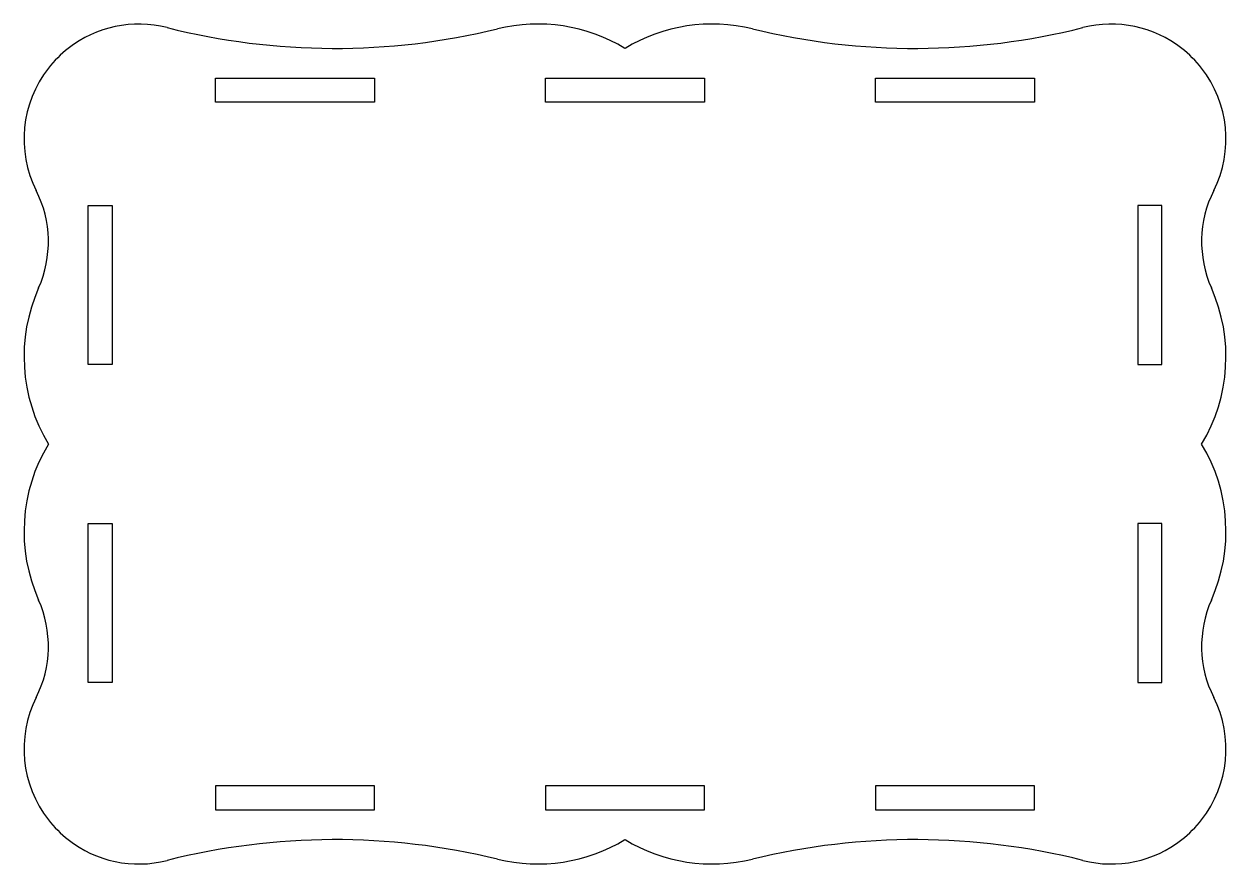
# Model space of a CAD drawing. Header units: millimetres. Extents: x -155 to 473, y -331 to 153.
# Drawn here: x 170.7 to 472.9, y -330.8 to -119.6 of the extents above; entities that cross this region are included whole.
import ezdxf

# ---------------------------------------------------------------- set-up
doc = ezdxf.new("R2010")
doc.units = ezdxf.units.MM
doc.header["$MEASUREMENT"] = 0
doc.layers.add('Layer 03', color=5, linetype='Continuous')

msp = doc.modelspace()

# ---------------------------------------------------------------- linework, layer by layer
at = {"layer": 'Layer 03'}
for p, q in [((218.8, -133.19), (258.8, -133.19)), ((218.8, -139.19), (218.8, -133.19)), ((258.8, -133.19), (258.8, -139.19)), ((301.8, -133.19), (341.8, -133.19)), ((301.8, -139.19), (301.8, -133.19)), ((341.8, -133.19), (341.8, -139.19)), ((384.8, -133.19), (424.8, -133.19)), ((384.8, -139.19), (384.8, -133.19)), ((424.8, -133.19), (424.8, -139.19)), ((258.8, -139.19), (218.8, -139.19)), ((341.8, -139.19), (301.8, -139.19)), ((424.8, -139.19), (384.8, -139.19)), ((186.8, -165.19), (192.8, -165.19)), ((186.8, -205.19), (186.8, -165.19)), ((192.8, -165.19), (192.8, -205.19)), ((456.8, -165.19), (450.8, -165.19)), ((450.8, -165.19), (450.8, -205.19)), ((456.8, -205.19), (456.8, -165.19)), ((192.8, -205.19), (186.8, -205.19)), ((450.8, -205.19), (456.8, -205.19)), ((186.8, -285.19), (186.8, -245.19)), ((186.8, -245.19), (192.8, -245.19)), ((192.8, -245.19), (192.8, -285.19)), ((456.8, -245.19), (450.8, -245.19)), ((450.8, -245.19), (450.8, -285.19)), ((456.8, -285.19), (456.8, -245.19)), ((192.8, -285.19), (186.8, -285.19)), ((450.8, -285.19), (456.8, -285.19)), ((258.8, -311.19), (218.8, -311.19)), ((218.8, -311.19), (218.8, -317.19)), ((258.8, -317.19), (258.8, -311.19)), ((341.8, -311.19), (301.8, -311.19)), ((301.8, -311.19), (301.8, -317.19)), ((341.8, -317.19), (341.8, -311.19)), ((424.8, -311.19), (384.8, -311.19)), ((384.8, -311.19), (384.8, -317.19)), ((424.8, -317.19), (424.8, -311.19)), ((218.8, -317.19), (258.8, -317.19)), ((301.8, -317.19), (341.8, -317.19)), ((384.8, -317.19), (424.8, -317.19))]:
    msp.add_line(p, q, dxfattribs=at)
for centre, radius, start, end in [((199.58, -148.48), 28.91, 75.8305, 127.9923), ((248.86, 46.72), 172.42, 255.8305, 283.7108), ((299.81, -162.1), 42.53, 58.8681, 103.7108), ((343.79, -162.1), 42.53, 76.2892, 121.1319), ((394.74, 46.72), 172.42, 256.2892, 284.1695), ((444.02, -148.48), 28.91, 52.0077, 104.1695), ((199.58, -148.48), 28.91, 127.9923, 142.0077), ((444.02, -148.48), 28.91, 37.9923, 52.0077), ((199.58, -148.48), 28.91, 142.0077, 206.6757), ((444.02, -148.48), 28.91, 333.3243, 37.9923), ((148.16, -174.31), 28.64, 336.0554, 26.6757), ((495.44, -174.31), 28.64, 153.3243, 203.9446), ((213.21, -203.2), 42.53, 156.0553, 211.1319), ((430.4, -203.2), 42.53, 328.8681, 23.9447), ((213.21, -247.18), 42.53, 148.8681, 203.9447), ((430.4, -247.18), 42.53, 336.0553, 31.1319), ((148.16, -276.06), 28.64, 333.3243, 23.9446), ((495.44, -276.06), 28.64, 156.0554, 206.6757), ((199.58, -301.9), 28.91, 153.3243, 217.9923), ((444.02, -301.9), 28.91, 322.0077, 26.6757), ((199.58, -301.9), 28.91, 217.9923, 232.0077), ((444.02, -301.9), 28.91, 307.9923, 322.0077), ((199.58, -301.9), 28.91, 232.0077, 284.1695), ((248.86, -497.1), 172.42, 76.2892, 104.1695), ((299.81, -288.27), 42.53, 256.2892, 301.1319), ((343.79, -288.27), 42.53, 238.8681, 283.7108), ((394.74, -497.1), 172.42, 75.8305, 103.7108), ((444.02, -301.9), 28.91, 255.8305, 307.9923)]:
    msp.add_arc(centre, radius, start, end, dxfattribs=at)

doc.saveas('drawing.dxf')
